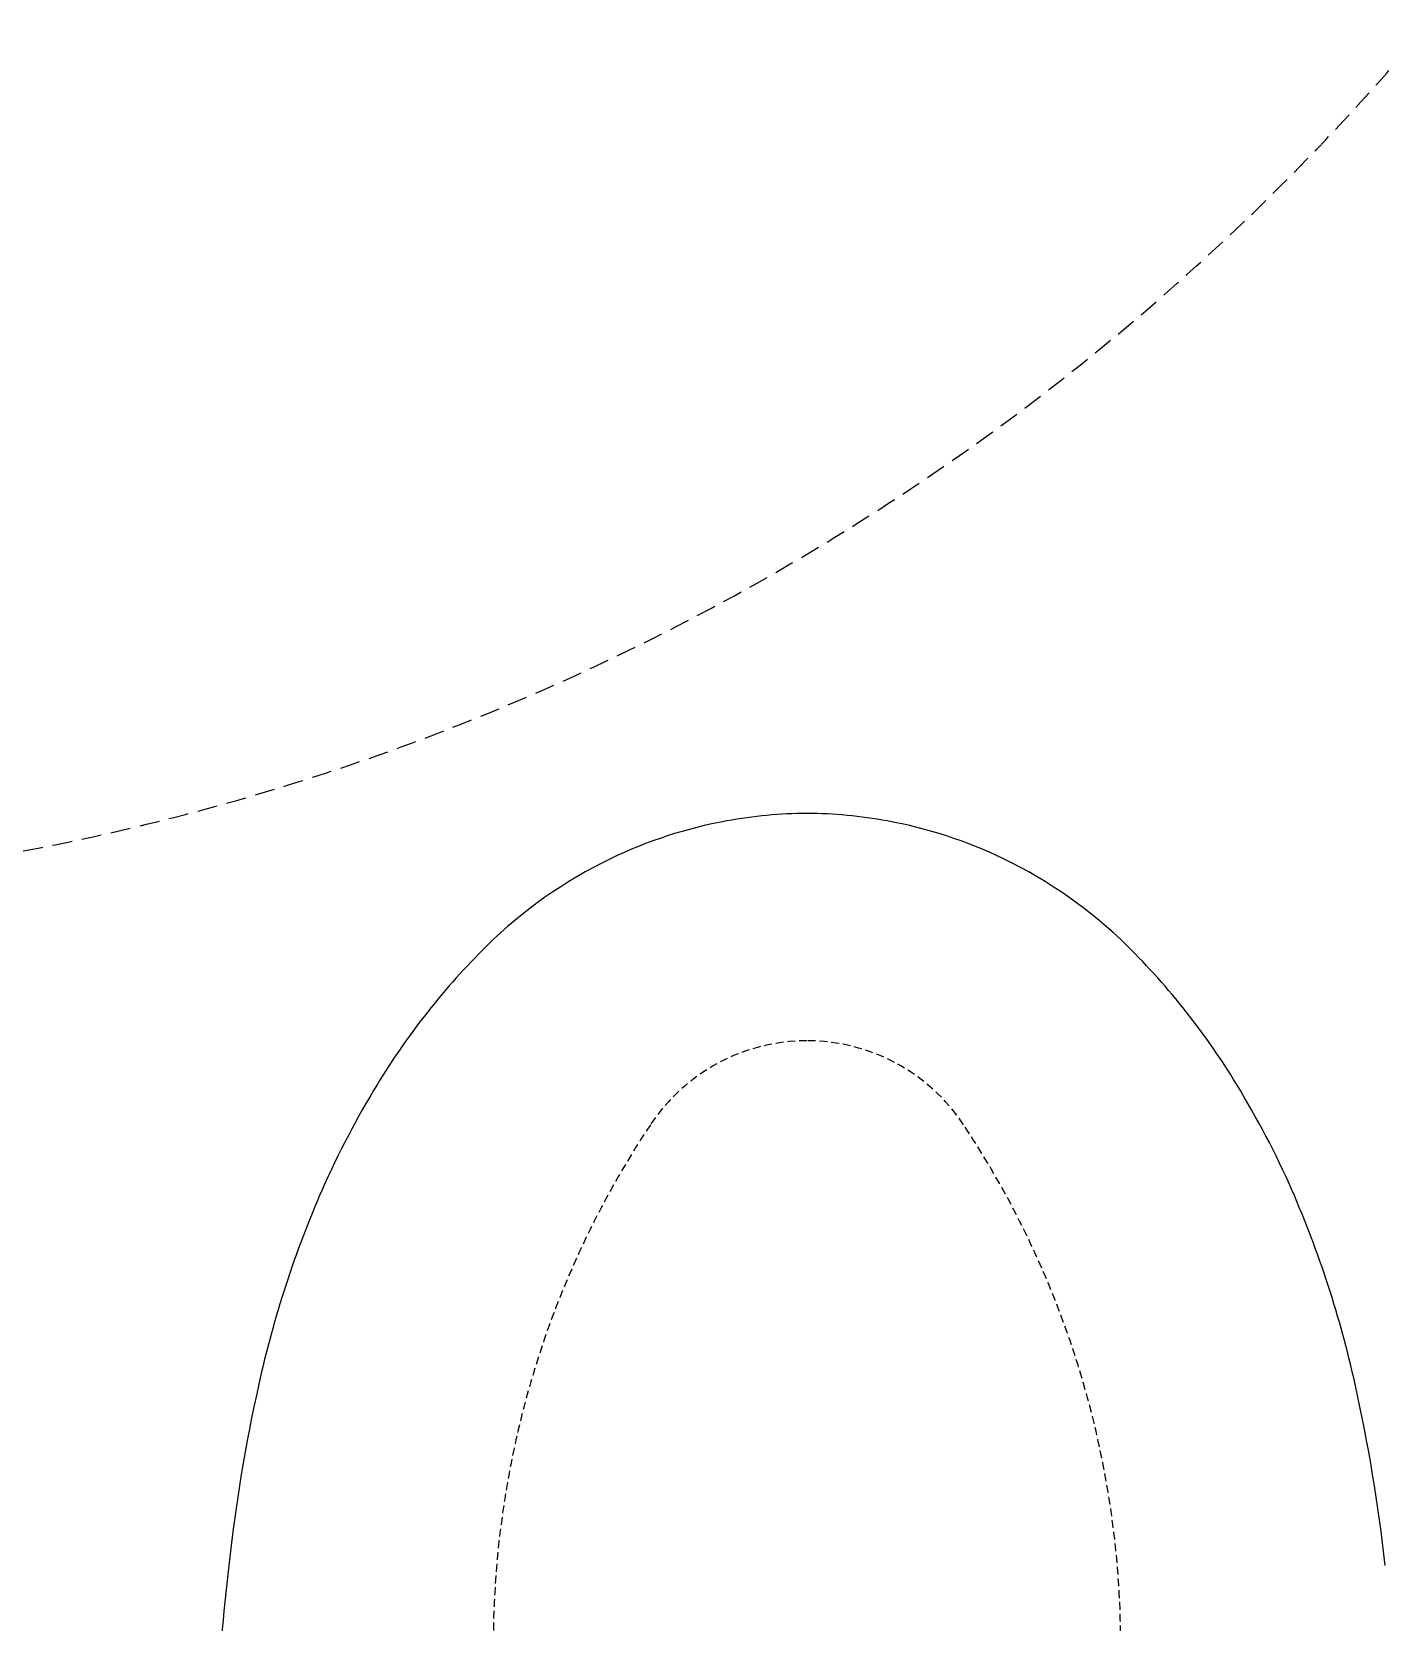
# Model space of a CAD drawing. Header units: inches. Extents: x 24920 to 61775, y 10942 to 38819.
# Drawn here: x 58025 to 58457, y 31034 to 31541 of the extents above; entities that cross this region are included whole.
import ezdxf

# ---------------------------------------------------------------- set-up
doc = ezdxf.new("R2010")
doc.units = ezdxf.units.IN
doc.header["$MEASUREMENT"] = 0
doc.linetypes.add('DASHED', pattern=[3.75, 2.5, -1.25])
doc.linetypes.add('HIDDEN', pattern=[9.525, 6.35, -3.175])
for name, color, linetype in [('cDS-Door', 2, 'Continuous'), ('DOOR', 60, 'Continuous'), ('FF-FIXT', 2, 'Continuous')]:
    doc.layers.add(name, color=color, linetype=linetype)

# ---------------------------------------------------------------- blocks, each defined once
blk = doc.blocks.new('A$C7BB76BBE')
at = {"layer": 'FF-FIXT'}
for centre, radius, start, end in [((-936.12, -278.86), 1127.6, 353.61306, 355.98521), ((352.35, -345.13), 540.08, 186.2896, 192.5144), ((-352.35, -345.13), 540.08, 347.4856, 353.7104), ((154.64, -389.14), 337.53, 192.493, 203.5889), ((-154.64, -389.14), 337.53, 336.4111, 347.507), ((101.69, -411.15), 280.2, 203.7974, 211.571), ((-101.69, -411.15), 280.2, 328.429, 336.2026), ((57.19, -440.32), 227.02, 211.1782, 225.4128), ((-57.19, -440.32), 227.02, 314.5872, 328.8218), ((2.6, -495.17), 149.64, 225.5573, 244.1146), ((-2.6, -495.17), 149.64, 295.8854, 314.4427), ((0.1, -499.48), 144.67, 244.2602, 259.7881), ((-0.1, -499.48), 144.67, 280.2119, 295.7398), ((0.76, -498.93), 145.33, 259.5696, 269.7002), ((-0.76, -498.93), 145.33, 270.2998, 280.4304)]:
    blk.add_arc(centre, radius, start, end, dxfattribs=at)
at = {"layer": 'FF-FIXT', "linetype": 'DASHED'}
for centre, radius, start, end in [((199.79, -378.95), 299.88, 180, 213.6124), ((-199.79, -378.95), 299.88, 326.3876, 0), ((0, -511.75), 59.98, 213.6124, 270), ((0, -511.75), 59.98, 270, 326.3876)]:
    blk.add_arc(centre, radius, start, end, dxfattribs=at)
blk = doc.blocks.new('A$C4E025729')
at = {"layer": 'cDS-Door', "color": 251, "linetype": 'HIDDEN'}
blk.add_arc((719.14, -10.92), 772.31, 95.1342, 174.78389, dxfattribs=at)
blk = doc.blocks.new('sgg')
at = {"layer": 'DOOR', "rotation": 179.999998939453}
blk.add_blockref('A$C4E025729', (58597.12, 31852.34), dxfattribs=at)
at = {"layer": 'FF-FIXT', "ltscale": 3, "rotation": 180.0012200508782}
blk.add_blockref('A$C7BB76BBE', (58272.58, 30472.29), dxfattribs=at)

msp = doc.modelspace()

# ---------------------------------------------------------------- block references
msp.add_blockref('sgg', (0, 175.5))

doc.saveas('drawing.dxf')
